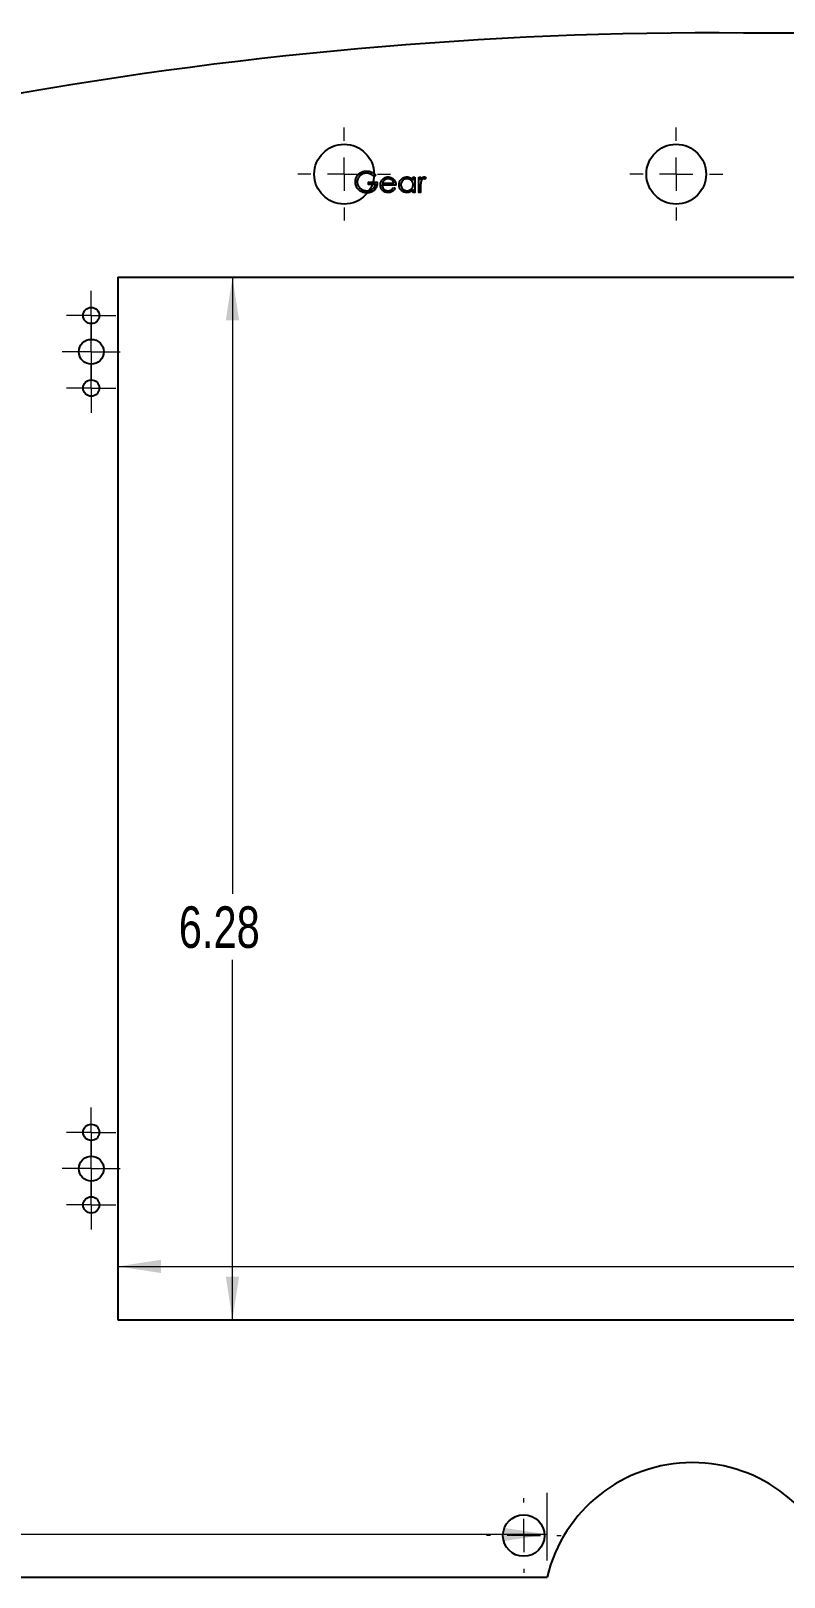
# Model space of a CAD drawing. Header units: inches. Extents: x 0.1 to 21.9, y 0.1 to 16.9.
# Drawn here: x 5.669 to 7.937, y 7.315 to 11.971 of the extents above; entities that cross this region are included whole.
import ezdxf

# ---------------------------------------------------------------- set-up
doc = ezdxf.new("R2010")
doc.units = ezdxf.units.IN
doc.header["$MEASUREMENT"] = 0
doc.styles.add('SLDTEXTSTYLE0', font='TXT', dxfattribs={"width": 0.75})
doc.dimstyles.new('SLDDIMSTYLE1', dxfattribs={"dimtxt": 0.125, "dimasz": 0.13, "dimexe": 0, "dimexo": 0.0625, "dimgap": 0.03125, "dimtad": 0, "dimtih": 1, "dimtoh": 1, "dimlfac": 2, "dimrnd": 1e-09, "dimzin": 12, "dimdsep": 46, "dimtxsty": 'SLDTEXTSTYLE0', "dimsah": 1, "dimcen": 0.09, "dimadec": 0, "dimazin": 3, "dimtfac": 1, "dimtofl": 0, "dimtmove": 0, "dimatfit": 3, "dimfxl": 0, "dimfrac": 2, "dimtolj": 1, "dimtzin": 12, "dimarcsym": 0})

# ---------------------------------------------------------------- blocks, each defined once
blk = doc.blocks.new('_D_5')
at = {"color": 7, "linetype": 'Continuous', "lineweight": 0}
for p, q in [((7.2232, 7.3645), (7.2232, 7.5679)), ((2.9049, 7.4429), (5.183, 7.4429)), ((7.2232, 7.4429), (5.5063, 7.4429))]:
    blk.add_line(p, q, dxfattribs=at)
at = {"color": 7, "linetype": 'Continuous', "lineweight": 18}
for points in [[(2.9049, 7.4429), (3.0349, 7.4229), (3.0349, 7.4629)], [(7.2232, 7.4429), (7.0932, 7.4629), (7.0932, 7.4229)]]:
    blk.add_solid(points, dxfattribs=at)
at = {"color": 7, "linetype": 'Continuous', "lineweight": 18, "insert": (5.183, 7.5048), "char_height": 0.125, "attachment_point": 1, "style": 'SLDTEXTSTYLE0'}
blk.add_mtext('8.64', dxfattribs=at)
blk = doc.blocks.new('_D_8')
at = {"color": 7, "linetype": 'Continuous', "lineweight": 0}
for p, q in [((5.9304, 8.2501), (8.2556, 8.2501)), ((10.7704, 8.2501), (8.5789, 8.2501))]:
    blk.add_line(p, q, dxfattribs=at)
at = {"color": 7, "linetype": 'Continuous', "lineweight": 18}
for points in [[(5.9304, 8.2501), (6.0604, 8.2301), (6.0604, 8.2701)], [(10.7704, 8.2501), (10.6404, 8.2701), (10.6404, 8.2301)]]:
    blk.add_solid(points, dxfattribs=at)
at = {"color": 7, "linetype": 'Continuous', "lineweight": 18, "insert": (8.2556, 8.312), "char_height": 0.125, "attachment_point": 1, "style": 'SLDTEXTSTYLE0'}
blk.add_mtext('9.68', dxfattribs=at)
blk = doc.blocks.new('_D_10')
at = {"color": 7, "linetype": 'Continuous', "lineweight": 0}
for p, q in [((6.2756, 11.2295), (6.2756, 9.3717)), ((6.2756, 8.0895), (6.2756, 9.1733))]:
    blk.add_line(p, q, dxfattribs=at)
at = {"color": 7, "linetype": 'Continuous', "lineweight": 18}
for points in [[(6.2756, 11.2295), (6.2556, 11.0995), (6.2956, 11.0995)], [(6.2756, 8.0895), (6.2956, 8.2195), (6.2556, 8.2195)]]:
    blk.add_solid(points, dxfattribs=at)
at = {"color": 7, "linetype": 'Continuous', "lineweight": 18, "insert": (6.114, 9.3344), "char_height": 0.125, "attachment_point": 1, "style": 'SLDTEXTSTYLE0'}
blk.add_mtext('6.28', dxfattribs=at)
blk = doc.blocks.new('SW_CENTERMARKSYMBOL_15')
at = {"color": 0, "linetype": 'Continuous', "lineweight": 18}
for p, q in [((0, 0.1), (0, 0.1125)), ((0, 0), (0, 0.05)), ((-0.1, 0), (-0.1125, 0)), ((0, 0), (-0.05, 0)), ((0, 0), (0, -0.05)), ((0, 0), (0.05, 0)), ((0.1, 0), (0.1125, 0)), ((0, -0.1), (0, -0.1125))]:
    blk.add_line(p, q, dxfattribs=at)
blk = doc.blocks.new('SW_CENTERMARKSYMBOL_22')
at = {"color": 0, "linetype": 'Continuous', "lineweight": 18}
for p, q in [((0, 0.05), (0, 0.0745)), ((0, 0), (0, 0.05)), ((-0.05, 0), (-0.0745, 0)), ((0, 0), (-0.05, 0)), ((0, 0), (0, -0.05)), ((0, 0), (0.05, 0)), ((0.05, 0), (0.0745, 0)), ((0, -0.05), (0, -0.0745))]:
    blk.add_line(p, q, dxfattribs=at)
blk = doc.blocks.new('SW_CENTERMARKSYMBOL_23')
at = {"color": 0, "linetype": 'Continuous', "lineweight": 18}
for p, q in [((0, 0.05), (0, 0.0875)), ((0, 0), (0, 0.05)), ((-0.05, 0), (-0.0875, 0)), ((0, 0), (-0.05, 0)), ((0, 0), (0, -0.05)), ((0, 0), (0.05, 0)), ((0.05, 0), (0.0875, 0)), ((0, -0.05), (0, -0.0875))]:
    blk.add_line(p, q, dxfattribs=at)
blk = doc.blocks.new('SW_CENTERMARKSYMBOL_24')
at = {"color": 0, "linetype": 'Continuous', "lineweight": 18}
for p, q in [((0, 0.05), (0, 0.0745)), ((0, 0), (0, 0.05)), ((-0.05, 0), (-0.0745, 0)), ((0, 0), (-0.05, 0)), ((0, 0), (0, -0.05)), ((0, 0), (0.05, 0)), ((0.05, 0), (0.0745, 0)), ((0, -0.05), (0, -0.0745))]:
    blk.add_line(p, q, dxfattribs=at)
blk = doc.blocks.new('SW_CENTERMARKSYMBOL_25')
at = {"color": 0, "linetype": 'Continuous', "lineweight": 18}
for p, q in [((0, 0.05), (0, 0.0745)), ((0, 0), (0, 0.05)), ((-0.05, 0), (-0.0745, 0)), ((0, 0), (-0.05, 0)), ((0, 0), (0, -0.05)), ((0, 0), (0.05, 0)), ((0.05, 0), (0.0745, 0)), ((0, -0.05), (0, -0.0745))]:
    blk.add_line(p, q, dxfattribs=at)
blk = doc.blocks.new('SW_CENTERMARKSYMBOL_26')
at = {"color": 0, "linetype": 'Continuous', "lineweight": 18}
for p, q in [((0, 0.05), (0, 0.0875)), ((0, 0), (0, 0.05)), ((-0.05, 0), (-0.0875, 0)), ((0, 0), (-0.05, 0)), ((0, 0), (0, -0.05)), ((0, 0), (0.05, 0)), ((0.05, 0), (0.0875, 0)), ((0, -0.05), (0, -0.0875))]:
    blk.add_line(p, q, dxfattribs=at)
blk = doc.blocks.new('SW_CENTERMARKSYMBOL_27')
at = {"color": 0, "linetype": 'Continuous', "lineweight": 18}
for p, q in [((0, 0.05), (0, 0.0745)), ((0, 0), (0, 0.05)), ((-0.05, 0), (-0.0745, 0)), ((0, 0), (-0.05, 0)), ((0, 0), (0, -0.05)), ((0, 0), (0.05, 0)), ((0.05, 0), (0.0745, 0)), ((0, -0.05), (0, -0.0745))]:
    blk.add_line(p, q, dxfattribs=at)
blk = doc.blocks.new('SW_CENTERMARKSYMBOL_34')
at = {"color": 0, "linetype": 'Continuous', "lineweight": 18}
for p, q in [((0, 0.1), (0, 0.14)), ((0, 0), (0, 0.05)), ((-0.1, 0), (-0.14, 0)), ((0, 0), (-0.05, 0)), ((0, 0), (0, -0.05)), ((0, 0), (0.05, 0)), ((0.1, 0), (0.14, 0)), ((0, -0.1), (0, -0.14))]:
    blk.add_line(p, q, dxfattribs=at)
blk = doc.blocks.new('SW_CENTERMARKSYMBOL_35')
at = {"color": 0, "linetype": 'Continuous', "lineweight": 18}
for p, q in [((0, 0.1), (0, 0.14)), ((0, 0), (0, 0.05)), ((-0.1, 0), (-0.14, 0)), ((0, 0), (-0.05, 0)), ((0, 0), (0, -0.05)), ((0, 0), (0.05, 0)), ((0.1, 0), (0.14, 0)), ((0, -0.1), (0, -0.14))]:
    blk.add_line(p, q, dxfattribs=at)

msp = doc.modelspace()

# ---------------------------------------------------------------- linework, layer by layer
at = {"color": 7, "linetype": 'Continuous', "lineweight": 25}
for p, q in [((11.4029, 11.9645), (7.8147, 11.9645)), ((5.9304, 11.2295), (5.9304, 8.0895)), ((5.9304, 11.2295), (10.7704, 11.2295)), ((5.9304, 8.0895), (10.7704, 8.0895)), ((2.9049, 7.3145), (7.2232, 7.3145))]:
    msp.add_line(p, q, dxfattribs=at)
at = {"color": 7, "linetype": 'Continuous', "flags": 128}
for points in [[(6.7076, 11.5365), (6.7028, 11.5319), (6.7028, 11.5319), (6.7001, 11.5343), (6.6973, 11.5364), (6.6944, 11.5382), (6.6914, 11.5397), (6.6883, 11.5409), (6.6853, 11.5417), (6.6823, 11.5422), (6.6793, 11.5423), (6.6793, 11.5423), (6.6775, 11.5423), (6.6757, 11.5421), (6.6739, 11.5418), (6.6722, 11.5415), (6.6704, 11.541), (6.6687, 11.5403), (6.667, 11.5396), (6.6654, 11.5388), (6.6638, 11.5379), (6.6623, 11.5368), (6.6608, 11.5357), (6.6595, 11.5346), (6.6583, 11.5333), (6.6571, 11.532), (6.6561, 11.5306), (6.6551, 11.5291), (6.6543, 11.5275), (6.6535, 11.526), (6.6529, 11.5244), (6.6524, 11.5228), (6.652, 11.5212), (6.6517, 11.5195), (6.6515, 11.5179), (6.6515, 11.5162), (6.6515, 11.5162), (6.6515, 11.5145), (6.6517, 11.5127), (6.652, 11.511), (6.6525, 11.5094), (6.653, 11.5077), (6.6537, 11.5061), (6.6545, 11.5045), (6.6554, 11.5029), (6.6564, 11.5014), (6.6575, 11.5), (6.6587, 11.4986), (6.66, 11.4973), (6.6614, 11.4961), (6.6629, 11.495), (6.6644, 11.494), (6.6661, 11.4931), (6.6678, 11.4922), (6.6696, 11.4915), (6.6714, 11.4909), (6.6733, 11.4904), (6.6752, 11.49), (6.6771, 11.4897), (6.6791, 11.4895), (6.6811, 11.4895), (6.6811, 11.4895), (6.6835, 11.4895), (6.6859, 11.4898), (6.6881, 11.4902), (6.6902, 11.4908), (6.6923, 11.4916), (6.6942, 11.4925), (6.6961, 11.4936), (6.6979, 11.4948), (6.6995, 11.4962), (6.7009, 11.4977), (6.7022, 11.4993), (6.7033, 11.501), (6.7042, 11.5027), (6.705, 11.5046), (6.7056, 11.5066), (6.706, 11.5087), (6.706, 11.5087), (6.6851, 11.5087), (6.6851, 11.5087), (6.6851, 11.5151), (6.6851, 11.5151), (6.7116, 11.5151), (6.7116, 11.5151), (6.7114, 11.5115), (6.711, 11.5081), (6.7103, 11.5049), (6.7094, 11.5019), (6.7082, 11.4991), (6.7068, 11.4964), (6.7051, 11.494), (6.7031, 11.4917), (6.7009, 11.4897), (6.6985, 11.4879), (6.696, 11.4864), (6.6933, 11.4852), (6.6904, 11.4843), (6.6873, 11.4836), (6.684, 11.4832), (6.6806, 11.4831), (6.6806, 11.4831), (6.6785, 11.4831), (6.6764, 11.4832), (6.6745, 11.4835), (6.6725, 11.4838), (6.6706, 11.4842), (6.6688, 11.4847), (6.667, 11.4853), (6.6653, 11.486), (6.6636, 11.4868), (6.662, 11.4877), (6.6605, 11.4886), (6.659, 11.4897), (6.6575, 11.4909), (6.6561, 11.4921), (6.6548, 11.4934), (6.6535, 11.4949), (6.6535, 11.4949), (6.6517, 11.4972), (6.6502, 11.4996), (6.6489, 11.5021), (6.6478, 11.5047), (6.647, 11.5074), (6.6464, 11.5101), (6.646, 11.513), (6.6459, 11.5159), (6.6459, 11.5159), (6.6459, 11.5181), (6.6462, 11.5203), (6.6465, 11.5224), (6.647, 11.5245), (6.6476, 11.5266), (6.6483, 11.5286), (6.6492, 11.5305), (6.6502, 11.5325), (6.6514, 11.5343), (6.6526, 11.5361), (6.654, 11.5377), (6.6554, 11.5393), (6.657, 11.5407), (6.6586, 11.5421), (6.6604, 11.5433), (6.6623, 11.5444), (6.6642, 11.5455), (6.6662, 11.5463), (6.6682, 11.5471), (6.6704, 11.5477), (6.6726, 11.5481), (6.6748, 11.5485), (6.6771, 11.5487), (6.6795, 11.5488), (6.6795, 11.5488), (6.6814, 11.5487), (6.6833, 11.5486), (6.6852, 11.5483), (6.6871, 11.548), (6.6889, 11.5476), (6.6907, 11.5471), (6.6924, 11.5465), (6.6942, 11.5458), (6.6959, 11.5451), (6.6976, 11.5442), (6.6993, 11.5432), (6.701, 11.542), (6.7026, 11.5408), (6.7043, 11.5395), (6.7059, 11.538), (6.7076, 11.5365)], [(6.7603, 11.4991), (6.7653, 11.4965), (6.7653, 11.4965), (6.764, 11.4944), (6.7627, 11.4925), (6.7613, 11.4908), (6.7598, 11.4894), (6.7582, 11.4881), (6.7566, 11.487), (6.7548, 11.486), (6.7529, 11.4853), (6.7509, 11.4846), (6.7488, 11.4842), (6.7465, 11.4839), (6.7442, 11.4839), (6.7442, 11.4839), (6.7415, 11.484), (6.7391, 11.4843), (6.7367, 11.4849), (6.7345, 11.4857), (6.7325, 11.4867), (6.7306, 11.4879), (6.7289, 11.4894), (6.7273, 11.4911), (6.7259, 11.4929), (6.7246, 11.4948), (6.7236, 11.4967), (6.7227, 11.4988), (6.722, 11.5008), (6.7216, 11.5029), (6.7213, 11.5051), (6.7212, 11.5074), (6.7212, 11.5074), (6.7213, 11.5095), (6.7215, 11.5115), (6.7219, 11.5135), (6.7225, 11.5155), (6.7232, 11.5173), (6.7242, 11.5191), (6.7252, 11.5209), (6.7265, 11.5226), (6.7265, 11.5226), (6.7282, 11.5246), (6.7301, 11.5263), (6.7321, 11.5278), (6.7343, 11.529), (6.7366, 11.5299), (6.739, 11.5306), (6.7416, 11.531), (6.7443, 11.5311), (6.7443, 11.5311), (6.7471, 11.531), (6.7498, 11.5306), (6.7523, 11.5299), (6.7547, 11.5289), (6.7569, 11.5276), (6.759, 11.5261), (6.7609, 11.5242), (6.7627, 11.5221), (6.7627, 11.5221), (6.7639, 11.5205), (6.7648, 11.5188), (6.7657, 11.5169), (6.7664, 11.515), (6.7669, 11.513), (6.7673, 11.5108), (6.7676, 11.5086), (6.7677, 11.5063), (6.7677, 11.5063), (6.7268, 11.5063), (6.7268, 11.5063), (6.7269, 11.5045), (6.7272, 11.5028), (6.7276, 11.5011), (6.7281, 11.4996), (6.7288, 11.4981), (6.7296, 11.4967), (6.7306, 11.4954), (6.7317, 11.4942), (6.7329, 11.4931), (6.7342, 11.4921), (6.7356, 11.4913), (6.737, 11.4906), (6.7385, 11.4901), (6.7401, 11.4898), (6.7418, 11.4895), (6.7435, 11.4895), (6.7435, 11.4895), (6.7451, 11.4895), (6.7468, 11.4897), (6.7484, 11.4901), (6.75, 11.4905), (6.7516, 11.4911), (6.753, 11.4918), (6.7543, 11.4925), (6.7554, 11.4934), (6.7566, 11.4944), (6.7578, 11.4957), (6.759, 11.4972), (6.7603, 11.4991)], [(6.7621, 11.5119), (6.7614, 11.5141), (6.7606, 11.5161), (6.7596, 11.5178), (6.7586, 11.5193), (6.7573, 11.5207), (6.7559, 11.5219), (6.7543, 11.5229), (6.7525, 11.5238), (6.7506, 11.5246), (6.7487, 11.5251), (6.7466, 11.5254), (6.7446, 11.5255), (6.7446, 11.5255), (6.7429, 11.5255), (6.7413, 11.5253), (6.7397, 11.5249), (6.7382, 11.5245), (6.7368, 11.5238), (6.7354, 11.5231), (6.7341, 11.5222), (6.7328, 11.5212), (6.7328, 11.5212), (6.732, 11.5204), (6.7311, 11.5195), (6.7304, 11.5185), (6.7297, 11.5174), (6.729, 11.5161), (6.7284, 11.5148), (6.7279, 11.5134), (6.7274, 11.5119), (6.7274, 11.5119), (6.7621, 11.5119)], [(6.8254, 11.5303), (6.8254, 11.4847), (6.8254, 11.4847), (6.8198, 11.4847), (6.8198, 11.4847), (6.8198, 11.4926), (6.8198, 11.4926), (6.8178, 11.4905), (6.8158, 11.4886), (6.8136, 11.4871), (6.8113, 11.4859), (6.8089, 11.485), (6.8064, 11.4844), (6.8038, 11.484), (6.8011, 11.4839), (6.8011, 11.4839), (6.7987, 11.484), (6.7964, 11.4843), (6.7941, 11.4848), (6.792, 11.4856), (6.7899, 11.4866), (6.7879, 11.4877), (6.7861, 11.4891), (6.7843, 11.4908), (6.7826, 11.4926), (6.7812, 11.4944), (6.78, 11.4964), (6.779, 11.4985), (6.7783, 11.5006), (6.7777, 11.5028), (6.7774, 11.5052), (6.7773, 11.5076), (6.7773, 11.5076), (6.7774, 11.51), (6.7777, 11.5123), (6.7783, 11.5145), (6.7791, 11.5166), (6.78, 11.5187), (6.7812, 11.5206), (6.7827, 11.5225), (6.7843, 11.5242), (6.7861, 11.5258), (6.788, 11.5272), (6.79, 11.5284), (6.7921, 11.5294), (6.7943, 11.5302), (6.7965, 11.5307), (6.7988, 11.531), (6.8013, 11.5311), (6.8013, 11.5311), (6.8041, 11.531), (6.8067, 11.5306), (6.8092, 11.5299), (6.8116, 11.5289), (6.8139, 11.5276), (6.816, 11.526), (6.8179, 11.5241), (6.8198, 11.5219), (6.8198, 11.5219), (6.8198, 11.5303), (6.8198, 11.5303), (6.8254, 11.5303)], [(6.8013, 11.5255), (6.7989, 11.5254), (6.7965, 11.5249), (6.7943, 11.5242), (6.7921, 11.5232), (6.7901, 11.5219), (6.7883, 11.5203), (6.7868, 11.5186), (6.7854, 11.5166), (6.7843, 11.5144), (6.7835, 11.5122), (6.783, 11.5099), (6.7829, 11.5076), (6.7829, 11.5076), (6.7831, 11.5052), (6.7835, 11.5029), (6.7843, 11.5007), (6.7854, 11.4985), (6.7868, 11.4965), (6.7884, 11.4947), (6.7902, 11.4932), (6.7922, 11.4919), (6.7944, 11.4908), (6.7966, 11.4901), (6.7989, 11.4896), (6.8013, 11.4895), (6.8013, 11.4895), (6.8037, 11.4896), (6.8061, 11.49), (6.8084, 11.4908), (6.8106, 11.4918), (6.8127, 11.4931), (6.8145, 11.4946), (6.8161, 11.4963), (6.8174, 11.4983), (6.8184, 11.5003), (6.8192, 11.5026), (6.8196, 11.5049), (6.8198, 11.5074), (6.8198, 11.5074), (6.8197, 11.5093), (6.8194, 11.5111), (6.819, 11.5128), (6.8184, 11.5145), (6.8177, 11.5161), (6.8168, 11.5176), (6.8157, 11.519), (6.8144, 11.5203), (6.8131, 11.5215), (6.8116, 11.5226), (6.8101, 11.5235), (6.8085, 11.5242), (6.8068, 11.5248), (6.8051, 11.5252), (6.8033, 11.5254), (6.8013, 11.5255)], [(6.8366, 11.5303), (6.8422, 11.5303), (6.8422, 11.5303), (6.8422, 11.5236), (6.8422, 11.5236), (6.8435, 11.5255), (6.8448, 11.527), (6.8461, 11.5283), (6.8475, 11.5294), (6.8489, 11.5301), (6.8504, 11.5307), (6.8518, 11.531), (6.8533, 11.5311), (6.8533, 11.5311), (6.8545, 11.531), (6.8557, 11.5307), (6.8569, 11.5303), (6.8582, 11.5296), (6.8582, 11.5296), (6.8551, 11.5247), (6.8551, 11.5247), (6.8543, 11.5251), (6.8536, 11.5253), (6.8529, 11.5255), (6.8523, 11.5255), (6.8523, 11.5255), (6.8509, 11.5254), (6.8496, 11.5249), (6.8483, 11.5242), (6.847, 11.5231), (6.8464, 11.5225), (6.8458, 11.5218), (6.8453, 11.5209), (6.8448, 11.5201), (6.8444, 11.5191), (6.8439, 11.518), (6.8435, 11.5169), (6.8432, 11.5157), (6.8432, 11.5157), (6.843, 11.5146), (6.8428, 11.5132), (6.8426, 11.5117), (6.8424, 11.5098), (6.8423, 11.5077), (6.8423, 11.5054), (6.8422, 11.5028), (6.8422, 11.5), (6.8422, 11.5), (6.8422, 11.4847), (6.8422, 11.4847), (6.8366, 11.4847), (6.8366, 11.4847), (6.8366, 11.5303)]]:
    msp.add_lwpolyline(points, dxfattribs=at)
at = {"color": 7, "linetype": 'Continuous', "lineweight": 25}
for centre, radius in [((6.6121, 11.5395), 0.09), ((7.6121, 11.5395), 0.09), ((5.8504, 11.1138), 0.0245), ((5.8504, 11.0045), 0.0375), ((5.8504, 10.8953), 0.0245), ((5.8504, 8.6538), 0.0245), ((5.8504, 8.5445), 0.0375), ((5.8504, 8.4353), 0.0245), ((7.1529, 7.4395), 0.0625)]:
    msp.add_circle(centre, radius, dxfattribs=at)
msp.add_arc((7.6607, 7.2092), 0.45, 13.5362, 166.4638, dxfattribs=at)
msp.add_open_spline([(7.8147, 11.9645), (7.0385, 11.9708), (5.9721, 11.8732), (4.7668, 11.607), (4.188, 11.4126), (3.8155, 11.2196), (3.5343, 11.0025), (3.3185, 10.7698), (3.1342, 10.4815), (2.9741, 10.057), (2.8919, 9.7248), (2.9049, 9.5077)], degree=3, knots=[0, 0, 0, 0, 0.379998, 0.523478, 0.604478, 0.678883, 0.728042, 0.778001, 0.833863, 0.894616, 1, 1, 1, 1], dxfattribs=at)

# ---------------------------------------------------------------- block references
at = {"color": 7, "linetype": 'Continuous', "lineweight": 0}
for name, p in [('SW_CENTERMARKSYMBOL_34', (6.6121, 11.5395)), ('SW_CENTERMARKSYMBOL_35', (7.6121, 11.5395)), ('SW_CENTERMARKSYMBOL_24', (5.8504, 11.1138)), ('SW_CENTERMARKSYMBOL_23', (5.8504, 11.0045)), ('SW_CENTERMARKSYMBOL_22', (5.8504, 10.8953)), ('SW_CENTERMARKSYMBOL_25', (5.8504, 8.6538)), ('SW_CENTERMARKSYMBOL_26', (5.8504, 8.5445)), ('SW_CENTERMARKSYMBOL_27', (5.8504, 8.4353)), ('SW_CENTERMARKSYMBOL_15', (7.1529, 7.4395))]:
    msp.add_blockref(name, p, dxfattribs=at)

# ---------------------------------------------------------------- dimensions: what is measured, and where the dimension line sits
at = {"color": 7, "linetype": 'Continuous', "lineweight": 18}
dim = msp.add_linear_dim(base=(6.2756, 8.0895), p1=(5.9304, 11.2295), p2=(5.9304, 8.0895), angle=90, dimstyle='SLDDIMSTYLE1', dxfattribs=at)
dim.commit()
dim.dimension.update_dxf_attribs({"geometry": '_D_10', "text_midpoint": (6.2756, 9.2725), "dimtype": 160})
for base, p1, p2, picture, middle in [((10.7704, 8.2501), (5.9304, 8.0895), (10.7704, 8.0895), '_D_8', (8.4173, 8.2501)), ((7.2232, 7.4429), (2.9049, 7.3145), (7.2232, 7.3145), '_D_5', (5.3447, 7.4429))]:
    dim = msp.add_linear_dim(base=base, p1=p1, p2=p2, dimstyle='SLDDIMSTYLE1', dxfattribs=at)
    dim.commit()
    dim.dimension.update_dxf_attribs({"geometry": picture, "text_midpoint": middle, "dimtype": 160})

doc.saveas('drawing.dxf')
